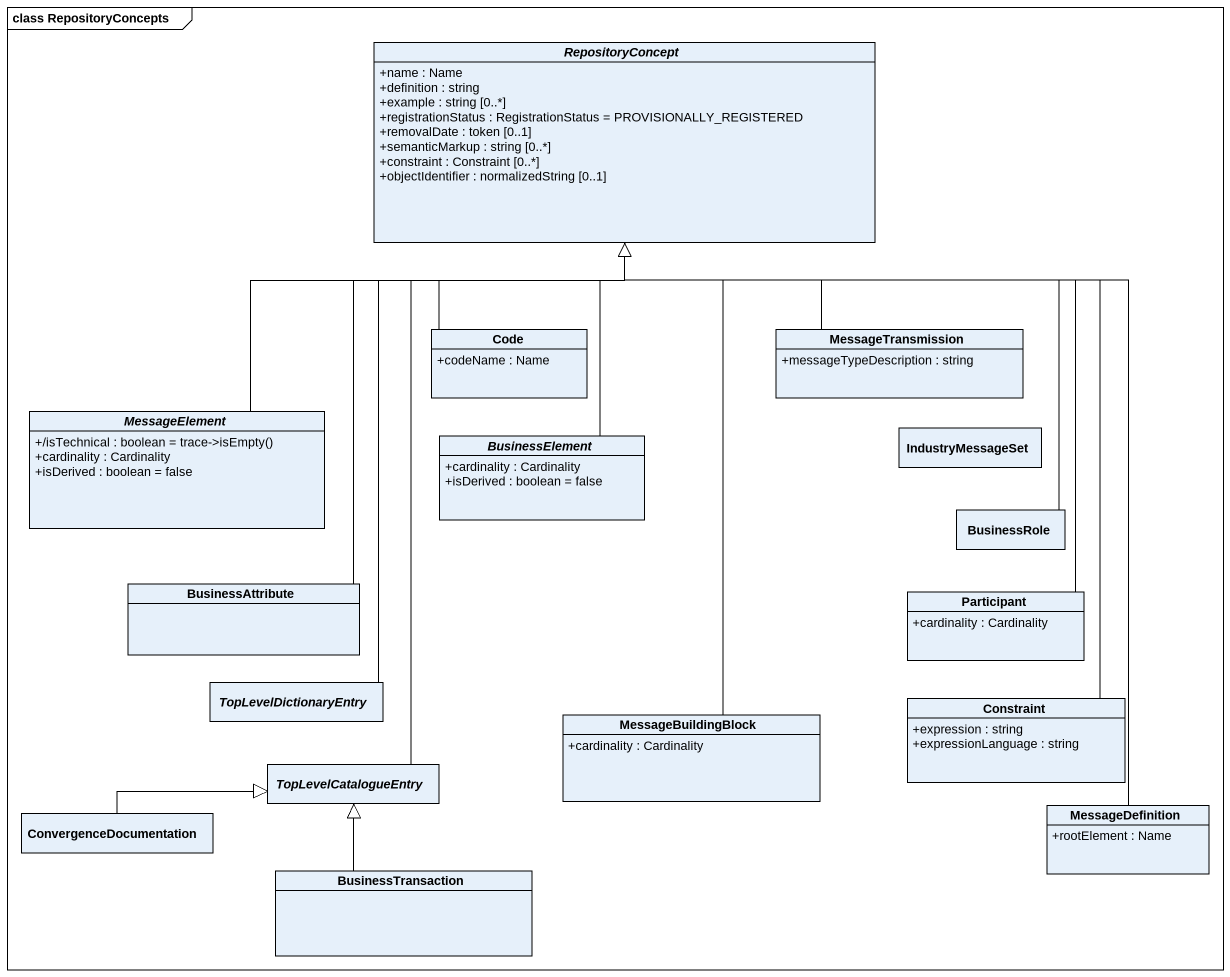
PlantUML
@startuml
mainframe class RepositoryConcepts
hide circle
hide empty members
skinparam classAttributeIconSize 0
abstract class RepositoryConcept {
  +name : Name
  +definition : string
  +example : string [0..*]
  +registrationStatus : RegistrationStatus = PROVISIONALLY_REGISTERED
  +removalDate : token [0..1]
  +semanticMarkup : string [0..*]
  +constraint : Constraint [0..*]
  +objectIdentifier : normalizedString [0..1]
}
class Code {
  +codeName : Name
}
class MessageTransmission {
  +messageTypeDescription : string
}
abstract class MessageElement {
  {field} +/isTechnical : boolean = trace->isEmpty()
  +cardinality : Cardinality
  +isDerived : boolean = false
}
abstract class BusinessElement {
  +cardinality : Cardinality
  +isDerived : boolean = false
}
class IndustryMessageSet
class BusinessRole
class BusinessAttribute
class "Participant" as Participant_ {
  +cardinality : Cardinality
}
abstract class TopLevelDictionaryEntry
class Constraint {
  +expression : string
  +expressionLanguage : string
}
abstract class TopLevelCatalogueEntry
class MessageBuildingBlock {
  +cardinality : Cardinality
}
class ConvergenceDocumentation
class MessageDefinition {
  +rootElement : Name
}
class BusinessTransaction
Code -up-|> RepositoryConcept
MessageTransmission -up-|> RepositoryConcept
MessageElement -up-|> RepositoryConcept
BusinessElement -up-|> RepositoryConcept
BusinessRole -up-|> RepositoryConcept
BusinessAttribute -up-|> RepositoryConcept
Participant_ -up-|> RepositoryConcept
TopLevelDictionaryEntry -up-|> RepositoryConcept
Constraint -up-|> RepositoryConcept
TopLevelCatalogueEntry -up-|> RepositoryConcept
MessageBuildingBlock -up-|> RepositoryConcept
ConvergenceDocumentation -right-|> TopLevelCatalogueEntry
MessageDefinition -up-|> RepositoryConcept
BusinessTransaction -up-|> TopLevelCatalogueEntry
@enduml
